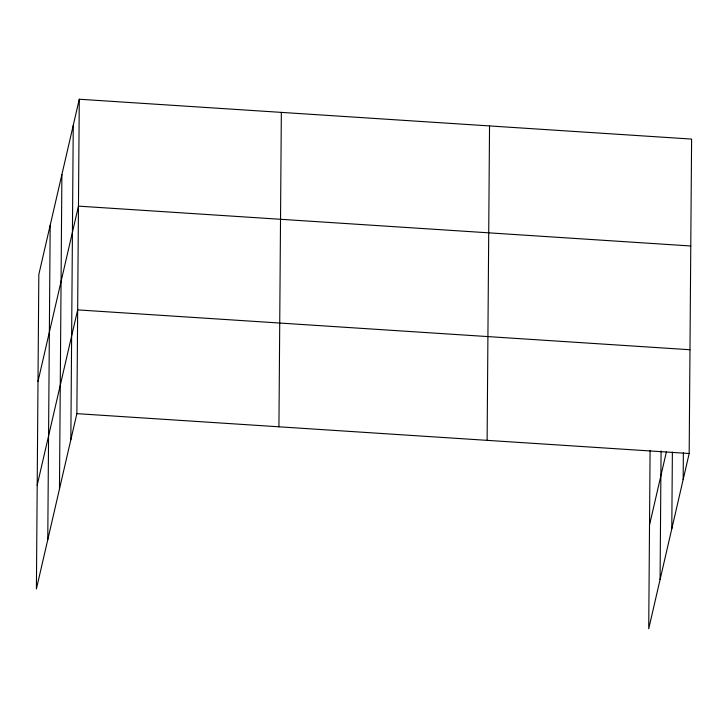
<?xml version="1.0" encoding="UTF-8"?>
<svg xmlns="http://www.w3.org/2000/svg" width="728" height="728" viewBox="0 0 728 728"><rect width="100%" height="100%" fill="white"/><g stroke="black" fill="none" stroke-linecap="round" stroke-linejoin="round"><path stroke-width="1.09" d="M47.766 539.694L50.177 225.289M59.468 488.989L61.889 174.574M70.834 439.767L73.255 125.353M79.279 99.236L38.821 274.501L36.4 588.916L76.868 413.65L79.279 99.236L691.6 139.084L689.179 453.499L648.721 628.765L650.086 450.577M278.933 426.799L281.345 112.385M487.114 440.349L489.535 125.935M660.078 579.543L661.07 450.978M671.789 528.828L672.381 452.143M683.155 479.606L683.365 452.543M37.992 381.408L78.46 206.133L690.781 245.982M37.201 485.166L77.659 309.891L689.98 349.74M649.513 525.006L666.475 451.533M76.868 413.65L689.179 453.499"/></g></svg>
